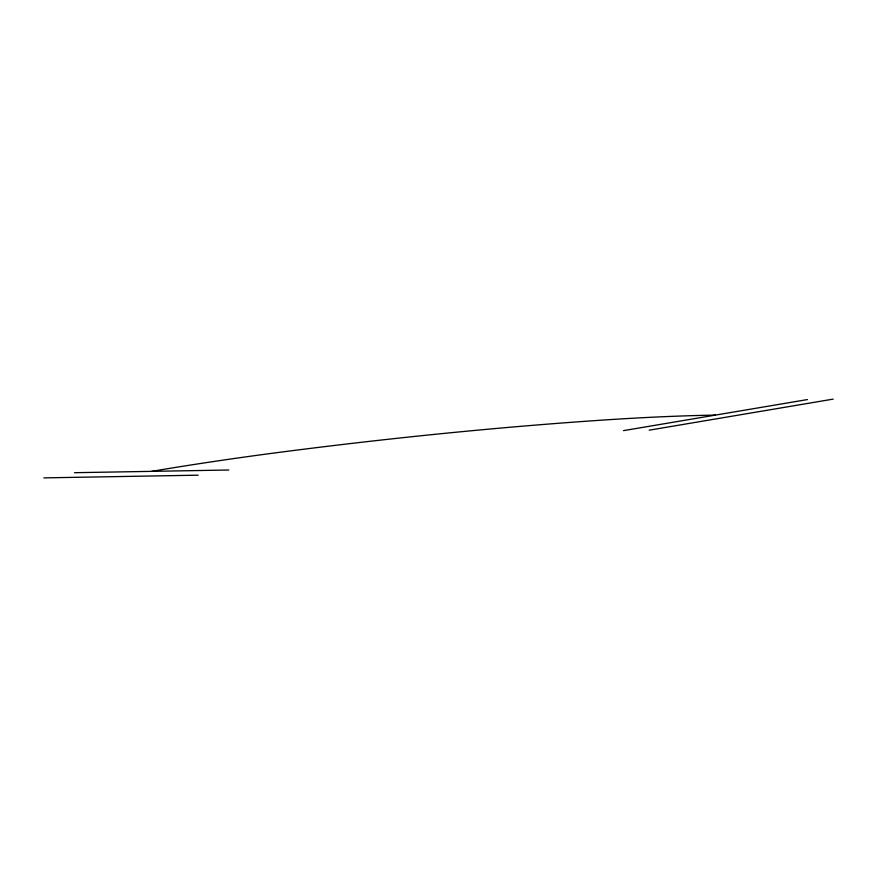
<?xml version="1.0" encoding="UTF-8"?>
<svg xmlns="http://www.w3.org/2000/svg" width="877" height="877" viewBox="0 0 877 877"><rect width="100%" height="100%" fill="white"/><g stroke="black" fill="none" stroke-linecap="round" stroke-linejoin="round"><path stroke-width="1.32" d="M623.47 430.629L807.432 399.572M649.188 430.179L833.15 399.123M74.512 472.703L228.82 470.006M43.85 477.877L198.158 475.181M715.457 415.095A464.086 58.167 -6.9 0 0 600.997 420.204A701.107 87.875 -6.9 0 0 280.859 452.148A464.086 58.167 -6.9 0 0 151.666 471.355"/></g></svg>
